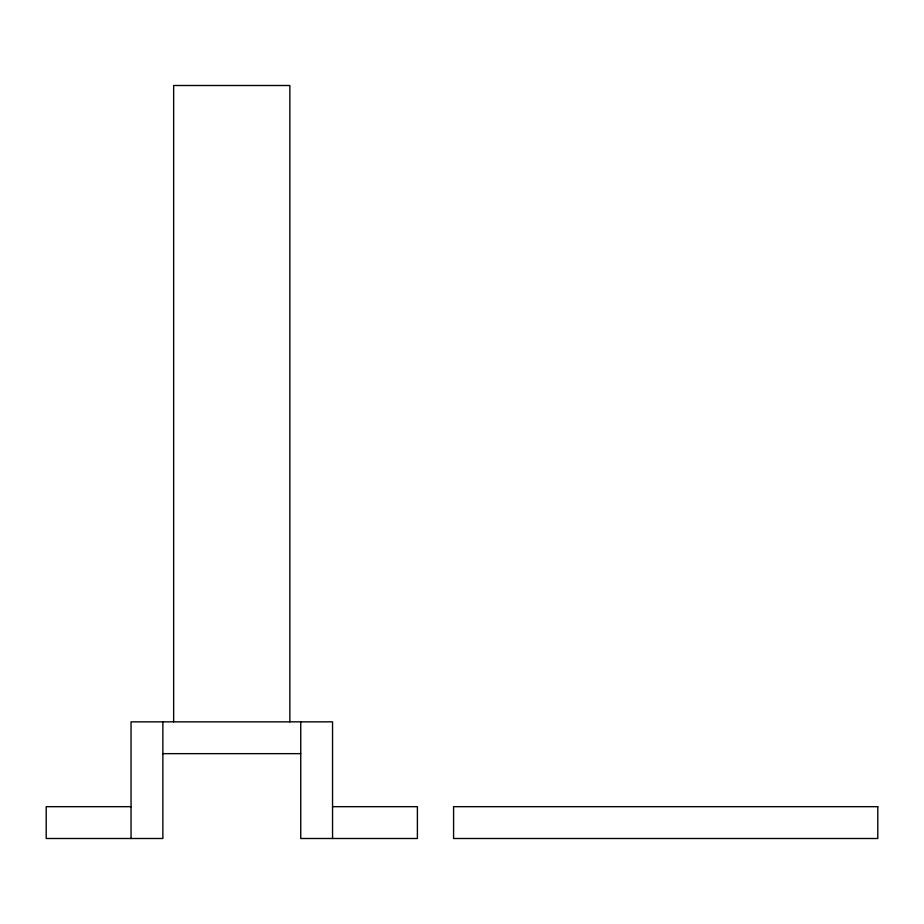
<?xml version="1.0" encoding="UTF-8"?>
<svg xmlns="http://www.w3.org/2000/svg" width="924" height="924" viewBox="0 0 924 924"><rect width="100%" height="100%" fill="white"/><g stroke="black" fill="none" stroke-linecap="round" stroke-linejoin="round"><path stroke-width="1.39" d="M162.867 753.649L300.739 753.649M131.046 806.675L46.2 806.675L46.2 838.495L162.867 838.495L162.867 721.84M332.548 806.675L417.394 806.675L417.394 838.495L300.739 838.495L300.739 721.84M332.548 838.495L332.548 721.84L131.046 721.84L131.046 838.495M289.859 721.84L289.859 85.505L173.654 85.505L173.654 721.84M877.8 806.675L453.58 806.675L453.58 838.495L877.8 838.495L877.8 806.675"/></g></svg>
